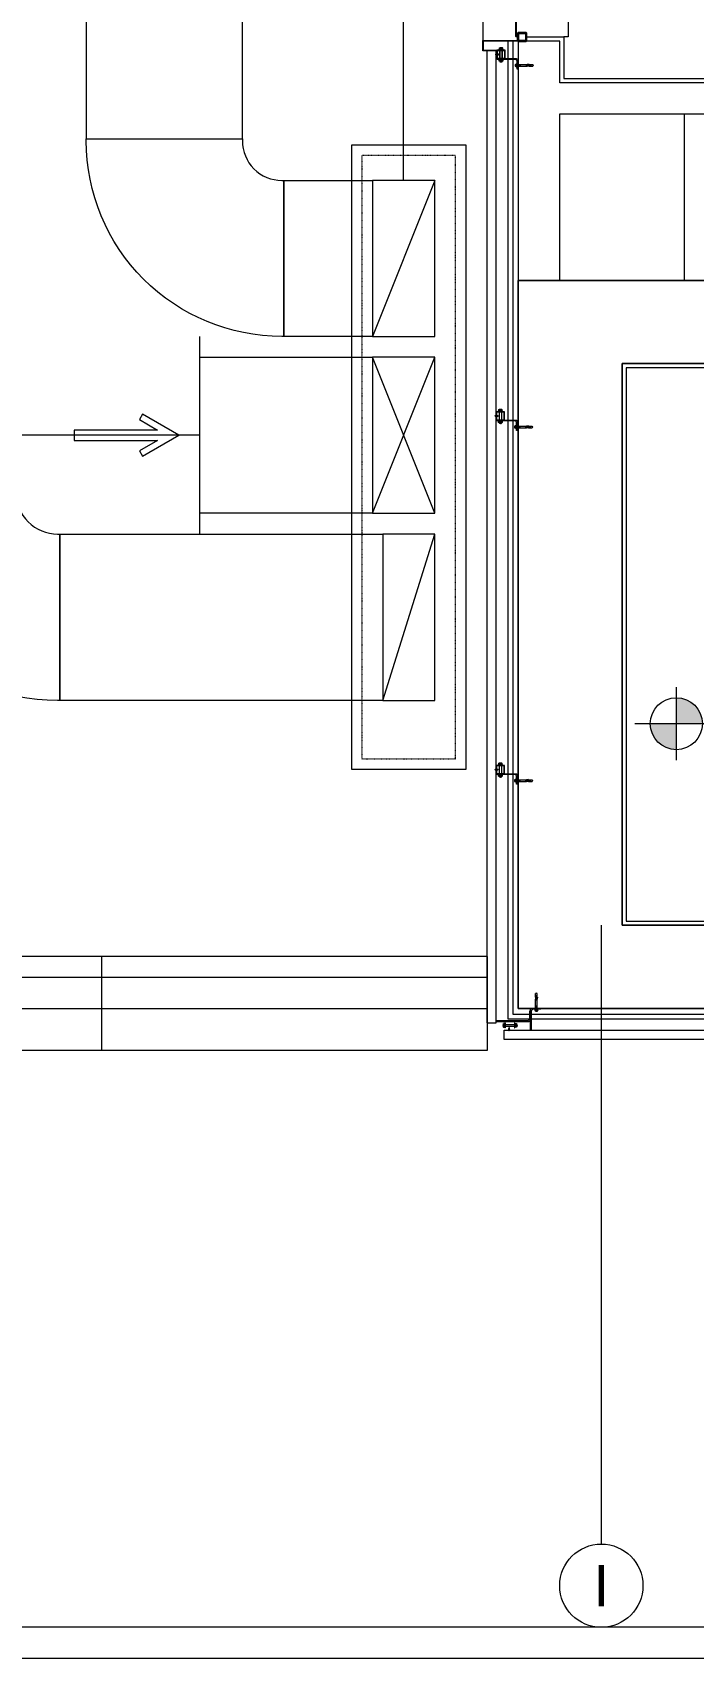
# Model space of a CAD drawing. Extents: x -1417 to 34975, y -245 to 8298.
# Drawn here: x 16568 to 16885, y 0 to 782 of the extents above; entities that cross this region are included whole.
import ezdxf
from ezdxf.enums import TextEntityAlignment as Align

# ---------------------------------------------------------------- set-up
doc = ezdxf.new("R2010")
doc.units = 0
doc.linetypes.add('DOT2', pattern=[0.125, 0, -0.125])
doc.linetypes.add('HIDDEN', pattern=[0.375, 0.25, -0.125])
doc.layers.get('0').update_dxf_attribs({"color": 9, "lineweight": 9})
for name, color, linetype, lineweight in [('00', 9, 'Continuous', 9), ('01', 9, 'Continuous', 9), ('06B', 9, 'Continuous', 9), ('06D', 9, 'Continuous', 9), ('10', 9, 'Continuous', 9), ('10A', 9, 'Continuous', 9), ('14', 9, 'Continuous', 9), ('20', 9, 'DOT2', 9), ('21', 9, 'Continuous', 9), ('24', 9, 'Continuous', 9), ('33', 9, 'BATTING', 9), ('40A', 9, 'Continuous', 9)]:
    doc.layers.add(name, color=color, linetype=linetype, lineweight=lineweight)
doc.styles.add('Arial', font='arial.ttf', dxfattribs={"height": 2.5})
doc.styles.add('DEBI-BLOCK', font='arial.ttf', dxfattribs={"width": 0.8})
doc.styles.add('LUCIDASANS', font='arial.ttf', dxfattribs={"width": 0.8})
doc.linetypes.add('BATTING', pattern='A,0.0001,-0.1,[134,ltypeshp.shx,S=0.1,R=0,X=-0.1,Y=0],-0.2,[134,ltypeshp.shx,S=0.1,R=180,X=0.1,Y=0],-0.1', length=0.4001)

# ---------------------------------------------------------------- blocks, each defined once
blk = doc.blocks.new('DEBI001')
at = {"extrusion": (-1, 0, 2e-16)}
blk.add_point((0, 0), dxfattribs=at)
at = {"style": 'DEBI-BLOCK', "width": 0.75, "flags": 8}
for tag, p in [('DEBI', (0.3, 0.2)), ('-', (1.277, 0.2))]:
    blk.add_attdef(tag, text='', height=1, dxfattribs=at).set_placement(p, align=Align.BOTTOM_RIGHT)
blk.add_attdef('KESITX', text='', height=1, dxfattribs=at).set_placement((3.614, 1.533), align=Align.TOP_RIGHT)
at = {"style": 'DEBI-BLOCK', "width": 0.8, "flags": 8}
blk.add_attdef('X', text='', height=1, dxfattribs=at).set_placement((3.918, 1.533), align=Align.TOP_CENTER)
at = {"style": 'DEBI-BLOCK', "width": 0.75, "flags": 8}
blk.add_attdef('KESITY', text='', height=1, dxfattribs=at).set_placement((4.213, 1.533), align=Align.TOP_LEFT)
at = {"style": 'DEBI-BLOCK', "width": 0.75, "flags": 9}
blk.add_attdef('ID', text='', height=0.3, dxfattribs=at).set_placement((0, 0), align=Align.MIDDLE)
blk = doc.blocks.new('arackabul_kanal')
for p, q in [((2071.27, -2632.56), (2166.27, -2632.56)), ((2182.52, -2632.56), (2277.52, -2632.56)), ((2192.52, -2688.21), (2267.52, -2688.21)), ((2345, -3141.94), (2345, -2943.36)), ((2360, -3141.94), (2330, -3216.94)), ((2018.53, -3264.44), (2018.53, -3191.28)), ((2247.07, -3311.94), (2247.07, -3216.94)), ((2330, -3301.94), (2360, -3226.94)), ((2360, -3301.94), (2330, -3226.94)), ((2247.07, -3264.44), (2018.53, -3264.44)), ((2335, -3391.94), (2360, -3311.94))]:
    blk.add_line(p, q)
for points in [[(2156.27, -2660.2), (2156.27, -2632.56), (2081.27, -2632.56), (2081.27, -2660.2)], [(2267.52, -3121.94), (2267.52, -2632.56), (2192.52, -2632.56), (2192.52, -3121.94)], [(2158.77, -2675.2), (2156.27, -2660.2), (2081.27, -2660.2), (2078.77, -2675.2)], [(2158.77, -2675.2), (2158.77, -3290.94), (2078.77, -3290.94), (2078.77, -2675.2)], [(2287.52, -3141.94), (2330, -3141.94), (2330, -3216.94), (2287.52, -3216.94)], [(2330, -3216.94), (2360, -3216.94), (2360, -3141.94), (2330, -3141.94)], [(2330, -3301.94), (2247.07, -3301.94), (2247.07, -3226.94), (2330, -3226.94)], [(2360, -3226.94), (2330, -3226.94), (2330, -3301.94), (2360, -3301.94)], [(2218.08, -3256.94), (2226.74, -3261.94), (2186.74, -3261.94), (2186.74, -3266.94), (2226.74, -3266.94), (2218.08, -3271.94), (2219.58, -3274.54), (2237.07, -3264.44), (2219.58, -3254.35)], [(2179.77, -3311.94), (2335, -3311.94), (2335, -3391.94), (2179.77, -3391.94)], [(2335, -3311.94), (2335, -3391.94), (2360, -3391.94), (2360, -3311.94)]]:
    blk.add_lwpolyline(points, close=True)
blk.add_lwpolyline([(2081.27, -2632.56), (2081.27, -2660.2)])
for points in [[(2267.52, -3121.94), (2267.52, -3122.94, 0.414214), (2286.52, -3141.94), (2287.52, -3141.94), (2287.52, -3216.94), (2286.52, -3216.94, -0.414214), (2192.52, -3122.94), (2192.52, -3121.94)], [(2158.77, -3290.94), (2158.77, -3291.94, 0.414214), (2178.77, -3311.94), (2179.77, -3311.94), (2179.77, -3391.94), (2178.77, -3391.94, -0.414214), (2078.77, -3291.94), (2078.77, -3290.94)]]:
    blk.add_lwpolyline(points, format="xyb", close=True)
ref = blk.add_blockref('DEBI001', (2133.84, -2822.03), dxfattribs=dict(xscale=13, yscale=13, zscale=13, rotation=90.00000315941313))
ref.add_attrib('-', '-', dxfattribs={"height": 13, "rotation": 90, "style": 'DEBI-BLOCK', "width": 0.75, "flags": 8}).set_placement((2131.24, -2805.43), align=Align.BOTTOM_RIGHT)
ref.add_attrib('KESITY', '250', dxfattribs={"height": 13, "rotation": 90, "style": 'DEBI-BLOCK', "width": 0.75, "flags": 8}).set_placement((2113.91, -2767.26), align=Align.TOP_LEFT)
ref.add_attrib('X', 'x', dxfattribs={"height": 13, "rotation": 90, "style": 'DEBI-BLOCK', "width": 0.8, "flags": 8}).set_placement((2113.91, -2771.1), align=Align.TOP_CENTER)
ref.add_attrib('DEBI', '2250', dxfattribs={"height": 13, "rotation": 90, "style": 'DEBI-BLOCK', "width": 0.75, "flags": 8}).set_placement((2131.24, -2818.13), align=Align.BOTTOM_RIGHT)
ref.add_attrib('KESITX', '800', dxfattribs={"height": 13, "rotation": 90, "style": 'DEBI-BLOCK', "width": 0.75, "flags": 8}).set_placement((2113.91, -2775.05), align=Align.TOP_RIGHT)
ref = blk.add_blockref('DEBI001', (2245.16, -2822.97), dxfattribs=dict(xscale=13, yscale=13, zscale=13, rotation=90.00000315941313))
ref.add_attrib('-', '-', dxfattribs={"height": 13, "rotation": 90, "style": 'DEBI-BLOCK', "width": 0.75, "flags": 8}).set_placement((2242.56, -2806.36), align=Align.BOTTOM_RIGHT)
ref.add_attrib('KESITY', '300', dxfattribs={"height": 13, "rotation": 90, "style": 'DEBI-BLOCK', "width": 0.75, "flags": 8}).set_placement((2225.23, -2768.2), align=Align.TOP_LEFT)
ref.add_attrib('X', 'x', dxfattribs={"height": 13, "rotation": 90, "style": 'DEBI-BLOCK', "width": 0.8, "flags": 8}).set_placement((2225.23, -2772.03), align=Align.TOP_CENTER)
ref.add_attrib('DEBI', '2500', dxfattribs={"height": 13, "rotation": 90, "style": 'DEBI-BLOCK', "width": 0.75, "flags": 8}).set_placement((2242.56, -2819.07), align=Align.BOTTOM_RIGHT)
ref.add_attrib('KESITX', '750', dxfattribs={"height": 13, "rotation": 90, "style": 'DEBI-BLOCK', "width": 0.75, "flags": 8}).set_placement((2225.23, -2775.99), align=Align.TOP_RIGHT)
ref = blk.add_blockref('DEBI001', (2356.89, -2917.67), dxfattribs=dict(xscale=13, yscale=13, zscale=13, rotation=90.00000315941313))
ref.add_attrib('-', '-', dxfattribs={"height": 13, "rotation": 90, "style": 'DEBI-BLOCK', "width": 0.75, "flags": 8}).set_placement((2354.29, -2901.06), align=Align.BOTTOM_RIGHT)
ref.add_attrib('KESITY', '300', dxfattribs={"height": 13, "rotation": 90, "style": 'DEBI-BLOCK', "width": 0.75, "flags": 8}).set_placement((2336.96, -2862.89), align=Align.TOP_LEFT)
ref.add_attrib('X', 'x', dxfattribs={"height": 13, "rotation": 90, "style": 'DEBI-BLOCK', "width": 0.8, "flags": 8}).set_placement((2336.96, -2866.73), align=Align.TOP_CENTER)
ref.add_attrib('DEBI', '2500', dxfattribs={"height": 13, "rotation": 90, "style": 'DEBI-BLOCK', "width": 0.75, "flags": 8}).set_placement((2354.29, -2913.77), align=Align.BOTTOM_RIGHT)
ref.add_attrib('KESITX', '750', dxfattribs={"height": 13, "rotation": 90, "style": 'DEBI-BLOCK', "width": 0.75, "flags": 8}).set_placement((2336.96, -2870.68), align=Align.TOP_RIGHT)
at = {"style": 'LUCIDASANS', "width": 0.8}
for s, p in [('LOU-AHU-14', (2026.8, -3189.71)), ('75x65 cm', (2046.13, -3189.71))]:
    blk.add_text(s, height=15, rotation=90, dxfattribs=at).set_placement(p)
blk = doc.blocks.new('cxvxv')
for p, q in [((-21988.4, 8560.98, 0), (-21988.4, 8560.32, 0)), ((-21988.4, 8560.32, 0), (-21986.64, 8560.32, 0)), ((-21986.86, 8561.07, 0), (-21988.18, 8561.07, 0)), ((-21988.02, 8561.25, 0), (-21987.03, 8561.3, 0)), ((-21988.02, 8561.25, 0), (-21988, 8561.26, 0)), ((-21988, 8561.23, 0), (-21988.02, 8561.25, 0)), ((-21988.02, 8561.13, 0), (-21987.03, 8561.19, 0)), ((-21988.02, 8561.13, 0), (-21988, 8561.14, 0)), ((-21988, 8561.11, 0), (-21988.02, 8561.13, 0)), ((-21988.02, 8560.32, 0), (-21987.02, 8560.32, 0)), ((-21988.02, 8560.28, 0), (-21988.02, 8560.32, 0)), ((-21988.02, 8560.11, 0), (-21988.02, 8555.61, 0)), ((-21988, 8561.3, 0), (-21987.94, 8561.35, 0)), ((-21988, 8561.26, 0), (-21988, 8561.3, 0)), ((-21988, 8561.14, 0), (-21988, 8561.23, 0)), ((-21988, 8561.07, 0), (-21988, 8561.11, 0)), ((-21987.96, 8560.98, 0), (-21987.96, 8560.32, 0)), ((-21987.54, 8561.35, 0), (-21987.94, 8561.35, 0)), ((-21987.7, 8561.05, 0), (-21987.7, 8561.08, 0)), ((-21987.7, 8561.07, 0), (-21987.7, 8561.07, 0)), ((-21987.54, 8561.35, 0), (-21987.1, 8561.35, 0)), ((-21987.03, 8561.3, 0), (-21987.1, 8561.35, 0)), ((-21987.08, 8560.64, 0), (-21987.08, 8560.98, 0)), ((-21987.08, 8560.64, 0), (-21987.08, 8560.32, 0)), ((-21987.06, 8560.32, 0), (-21987.06, 8560.28, 0)), ((-21987.06, 8555.61, 0), (-21987.06, 8560.11, 0)), ((-21987.05, 8561.32, 0), (-21987.03, 8561.3, 0)), ((-21987.03, 8561.3, 0), (-21987.05, 8561.28, 0)), ((-21987.03, 8561.3, 0), (-21987.05, 8561.29, 0)), ((-21987.05, 8561.28, 0), (-21987.05, 8561.2, 0)), ((-21987.05, 8561.2, 0), (-21987.03, 8561.19, 0)), ((-21987.03, 8561.19, 0), (-21987.05, 8561.17, 0)), ((-21987.05, 8561.17, 0), (-21987.05, 8561.08, 0)), ((-21987.05, 8561.08, 0), (-21987.03, 8561.07, 0)), ((-21987.02, 8560.32, 0), (-21987.02, 8560.28, 0)), ((-21987.02, 8555.61, 0), (-21987.02, 8560.11, 0)), ((-21986.64, 8560.32, 0), (-21986.64, 8560.98, 0)), ((-21988.4, 8555.4, 0), (-21986.64, 8555.4, 0)), ((-21988.4, 8554.74, 0), (-21988.4, 8555.4, 0)), ((-21986.86, 8554.65, 0), (-21988.17, 8554.65, 0)), ((-21988.02, 8555.44, 0), (-21988.02, 8555.4, 0)), ((-21988.02, 8555.4, 0), (-21987.02, 8555.4, 0)), ((-21987.96, 8554.74, 0), (-21987.96, 8555.4, 0)), ((-21987.08, 8555.08, 0), (-21987.08, 8555.4, 0)), ((-21987.08, 8555.08, 0), (-21987.08, 8554.74, 0)), ((-21987.06, 8555.4, 0), (-21987.06, 8555.44, 0)), ((-21987.02, 8555.4, 0), (-21987.02, 8555.44, 0)), ((-21986.64, 8555.4, 0), (-21986.64, 8554.74, 0))]:
    blk.add_line(p, q)
at = {"elevation": 0}
for points in [[(-21986.3, 8560.11), (-21988.7, 8560.11), (-21988.7, 8560.28), (-21986.3, 8560.28)], [(-21986.3, 8555.61), (-21988.7, 8555.61), (-21988.7, 8555.44), (-21986.3, 8555.44)]]:
    blk.add_lwpolyline(points, close=True, dxfattribs=at)
for points in [[(-21987.98, 8560.28), (-21987.98, 8560.32)], [(-21987.98, 8560.11), (-21987.98, 8555.61)], [(-21987.98, 8555.44), (-21987.98, 8555.4)]]:
    blk.add_lwpolyline(points, dxfattribs=at)
for centre, radius, start, end in [((-21988.18, 8560.75, 0), 0.315, 45.8497, 134.1503), ((-21987.52, 8559.95, 0), 1.12, 66.87008, 113.12992), ((-21987.52, 8559.95, 0), 1.12, 66.87008, 113.12992), ((-21986.86, 8560.76, 0), 0.313, 45.44896, 134.55104), ((-21988.18, 8554.97, 0), 0.315, 225.8497, 314.1503), ((-21987.52, 8555.77, 0), 1.12, 246.87008, 293.12992), ((-21987.52, 8555.77, 0), 1.12, 246.87008, 293.12992), ((-21986.86, 8554.96, 0), 0.313, 225.44896, 314.55104)]:
    blk.add_arc(centre, radius, start, end)
blk = doc.blocks.new('çelik dübel')
at = {"ltscale": 7}
for p, q in [((-87.2, -2), (-85, 2)), ((-85, -6), (-85, 2)), ((-68, 2), (-85, 2)), ((-75, -6), (-75, 2)), ((-70, -6), (-70, 2)), ((-68, 3), (-58, 2)), ((-68, -7), (-68, 3)), ((-58, -6), (-58, 2)), ((-8.5, 2), (-58, 2)), ((-53, 1.5), (-58, 1.5)), ((-53, -6), (-53, 2)), ((-25, -6), (-25, 2)), ((-25, -6), (-23.9, 2)), ((-23, -6), (-21.9, 2)), ((-21, -6), (-19.9, 2)), ((-19, -6), (-17.9, 2)), ((-17, -6), (-15.9, 2)), ((-85, -6), (-87.2, -2)), ((-68, -6), (-85, -6)), ((-68, -7), (-58, -6)), ((-53, -5.5), (-58, -5.5)), ((-8.5, -6), (-58, -6))]:
    blk.add_line(p, q, dxfattribs=at)
for p, q in [((-15, -6), (-13.9, 2)), ((-13, -6), (-11.9, 2)), ((-11, -6), (-10, 1.1)), ((-10, -9), (-10, 5)), ((-9, 5), (-10, 5)), ((-10, 3), (-10, 5)), ((-9, -9), (-9, 5)), ((-8.5, 2), (-8.5, 3)), ((-8.5, -4), (-8.5, 0)), ((-5, 4), (-7.5, 4)), ((-5, 1), (-7.5, 1)), ((-4, 2), (-4, 3)), ((-1, 2), (-4, 2)), ((-4, -4), (-4, 0)), ((-3, -6), (-1.9, 2)), ((-1, -6), (0, 1.1)), ((0, -5), (0, 1)), ((-10, -7), (-10, -9.1)), ((-9, -9), (-10, -9)), ((-8.5, -6), (-8.5, -7)), ((-5, -5), (-7.5, -5)), ((-5, -8), (-7.5, -8)), ((-4, -6), (-4, -7)), ((-1, -6), (-4, -6))]:
    blk.add_line(p, q)
for points in [[(-68, 0.6), (-67.4, 0.4), (-67, 0.1), (-66.6, -0.3), (-66.2, -0.8), (-65.9, -1.3), (-65.7, -1.9), (-65.4, -2.3), (-65.2, -2.8), (-65, -3.1), (-64.8, -3.3), (-64.6, -3.5), (-64.4, -3.6), (-64.2, -3.5), (-63.9, -3.5), (-63.7, -3.3), (-63.5, -3.1), (-63.2, -2.9), (-62.9, -2.6), (-62.7, -2.3), (-62.4, -2), (-62.1, -1.7), (-61.9, -1.4), (-61.6, -1.1), (-61.4, -0.9), (-61.2, -0.7), (-61, -0.6), (-60.8, -0.5), (-60.6, -0.5), (-60.4, -0.5), (-60.3, -0.7), (-60.1, -0.9), (-59.9, -1.1), (-59.8, -1.5), (-59.6, -1.9), (-59.4, -2.3), (-59.2, -2.7), (-58.9, -3), (-58.7, -3.3), (-58.4, -3.5), (-58, -3.5)], [(-68, -0.5), (-68, -0.5), (-67.9, -0.5), (-67.9, -0.5), (-67.8, -0.5), (-67.8, -0.6), (-67.7, -0.6), (-67.7, -0.6), (-67.6, -0.7), (-67.6, -0.7), (-67.6, -0.8), (-67.5, -0.8), (-67.5, -0.8), (-67.5, -0.9), (-67.4, -0.9), (-67.4, -0.9), (-67.3, -1), (-67.3, -1), (-67.3, -1.1), (-67.2, -1.1), (-67.2, -1.2), (-67.2, -1.2), (-67.1, -1.3), (-67.1, -1.3), (-67.1, -1.4), (-67, -1.4), (-67, -1.5), (-67, -1.5), (-66.9, -1.6), (-66.9, -1.6), (-66.9, -1.7), (-66.9, -1.7), (-66.8, -1.8), (-66.8, -1.9), (-66.8, -1.9), (-66.7, -2), (-66.7, -2), (-66.7, -2.1), (-66.6, -2.2), (-66.6, -2.2), (-66.6, -2.3), (-66.6, -2.3), (-66.5, -2.4), (-66.5, -2.5), (-66.5, -2.5), (-66.4, -2.6), (-66.4, -2.7), (-66.4, -2.7), (-66.3, -2.8), (-66.3, -2.8), (-66.3, -2.9), (-66.3, -3), (-66.2, -3), (-66.2, -3.1), (-66.2, -3.1), (-66.1, -3.2), (-66.1, -3.2), (-66.1, -3.3), (-66, -3.4), (-66, -3.4), (-66, -3.5), (-65.9, -3.5), (-65.9, -3.6), (-65.9, -3.6), (-65.8, -3.7), (-65.8, -3.7), (-65.7, -3.8), (-65.7, -3.8), (-65.7, -3.9), (-65.6, -3.9), (-65.6, -4), (-65.5, -4), (-65.5, -4.1), (-65.4, -4.1), (-65.4, -4.1), (-65.3, -4.2), (-65.3, -4.2), (-65.2, -4.3), (-65.2, -4.3), (-65.1, -4.3), (-65, -4.4), (-65, -4.4), (-64.9, -4.4), (-64.9, -4.4), (-64.8, -4.5), (-64.7, -4.5), (-64.7, -4.5), (-64.6, -4.5), (-64.5, -4.5), (-64.5, -4.5), (-64.4, -4.5), (-64.3, -4.5), (-64.3, -4.5), (-64.2, -4.5), (-64.1, -4.5), (-64.1, -4.5), (-64, -4.5), (-64, -4.5), (-63.9, -4.5), (-63.8, -4.5), (-63.8, -4.5), (-63.7, -4.4), (-63.7, -4.4), (-63.6, -4.4), (-63.6, -4.4), (-63.5, -4.4), (-63.4, -4.3), (-63.4, -4.3), (-63.3, -4.3), (-63.3, -4.3), (-63.3, -4.2), (-63.2, -4.2), (-63.2, -4.2), (-63.1, -4.1), (-63.1, -4.1), (-63, -4.1), (-63, -4), (-62.9, -4), (-62.9, -4), (-62.9, -3.9), (-62.8, -3.9), (-62.8, -3.9), (-62.7, -3.8), (-62.7, -3.8), (-62.7, -3.8), (-62.6, -3.7), (-62.6, -3.7), (-62.5, -3.6), (-62.5, -3.6), (-62.5, -3.6), (-62.4, -3.5), (-62.4, -3.5), (-62.4, -3.5), (-62.3, -3.4), (-62.3, -3.4), (-62.2, -3.3), (-62.2, -3.3), (-62.2, -3.3), (-62.1, -3.2), (-62.1, -3.2), (-62.1, -3.1), (-62, -3.1), (-62, -3.1), (-62, -3), (-61.9, -3), (-61.9, -2.9), (-61.9, -2.9), (-61.8, -2.9), (-61.8, -2.8), (-61.7, -2.8), (-61.7, -2.7), (-61.7, -2.7), (-61.6, -2.6), (-61.6, -2.6), (-61.6, -2.6), (-61.5, -2.5), (-61.5, -2.5), (-61.5, -2.5), (-61.4, -2.4), (-61.4, -2.4), (-61.4, -2.3), (-61.3, -2.3), (-61.3, -2.3), (-61.3, -2.2), (-61.3, -2.2), (-61.2, -2.2), (-61.2, -2.1), (-61.2, -2.1), (-61.1, -2), (-61.1, -2), (-61.1, -2), (-61, -1.9), (-61, -1.9), (-61, -1.9), (-61, -1.9), (-60.9, -1.8), (-60.9, -1.8), (-60.9, -1.8), (-60.9, -1.8), (-60.9, -1.8), (-60.9, -1.7), (-60.8, -1.7), (-60.8, -1.7), (-60.8, -1.7), (-60.8, -1.7), (-60.8, -1.7), (-60.8, -1.8), (-60.7, -1.8), (-60.7, -1.8), (-60.7, -1.8), (-60.7, -1.9), (-60.7, -1.9), (-60.7, -1.9), (-60.6, -2), (-60.6, -2), (-60.6, -2.1), (-60.6, -2.1), (-60.6, -2.1), (-60.5, -2.2), (-60.5, -2.2), (-60.5, -2.3), (-60.5, -2.3), (-60.4, -2.4), (-60.4, -2.5), (-60.4, -2.5), (-60.4, -2.6), (-60.3, -2.6), (-60.3, -2.7), (-60.3, -2.7), (-60.3, -2.8), (-60.2, -2.8), (-60.2, -2.9), (-60.2, -3), (-60.1, -3), (-60.1, -3.1), (-60.1, -3.1), (-60, -3.2), (-60, -3.2), (-59.9, -3.3), (-59.9, -3.4), (-59.9, -3.4), (-59.8, -3.5), (-59.8, -3.5), (-59.7, -3.6), (-59.7, -3.6), (-59.6, -3.7), (-59.6, -3.8), (-59.5, -3.8), (-59.5, -3.9), (-59.4, -3.9), (-59.3, -4), (-59.3, -4), (-59.2, -4.1), (-59.1, -4.2), (-59, -4.2), (-58.9, -4.3), (-58.8, -4.3), (-58.6, -4.4), (-58.4, -4.4), (-58.2, -4.5), (-58, -4.5)]]:
    blk.add_lwpolyline(points)
for centre, start, end in [((-7.5, 3), 90, 180), ((-7.5, 2), 180, 270), ((-7.5, 0), 90, 180), ((-5, 3), 0, 90), ((-5, 2), 270, 0), ((-5, 0), 0, 90), ((-1, 1), 0, 90), ((-7.5, -4), 180, 270), ((-7.5, -6), 90, 180), ((-7.5, -7), 180, 270), ((-5, -4), 270, 0), ((-5, -6), 0, 90), ((-5, -7), 270, 0), ((-1, -5), 270, 0)]:
    blk.add_arc(centre, 1, start, end)
blk = doc.blocks.new('ciftkanatdograma_pr2')
at = {"layer": '06D'}
for points in [[(-0.3, 17), (-149.7, 17)], [(-2, -22), (-2, -24), (-148, -24), (-148, -22)]]:
    blk.add_lwpolyline(points, dxfattribs=at)
at = {"layer": '10', "lineweight": 25, "ltscale": 0.5}
for points in [[(-150, -3.8, 0.414214), (-149.8, -4), (-146.2, -4, 0.414214), (-146, -3.8), (-146, -0.2, 0.414214), (-146.2, 0), (-149.8, 0, 0.414214), (-150, -0.2)], [(-147.28, 0.61, 0.359904), (-147.3, 0.58), (-147.3, 0.4, 0.414214), (-147.27, 0.37), (-147.07, 0.37, 0.414214), (-147.04, 0.4), (-147.04, 0.58, 0.359904), (-147.07, 0.61, 0.094739)]]:
    blk.add_lwpolyline(points, format="xyb", close=True, dxfattribs=at)
for points in [[(-147.79, 0.49, -0.220745), (-148.1, -0.11, 0.651907), (-148.04, -0.18, 0.176952), (-147.75, 0.14, -0.281357), (-147.61, 0.23), (-147.53, 0.23), (-147.51, 0.23), (-147.51, 0.23), (-147.5, 0.22), (-147.49, 0.22), (-147.48, 0.22), (-147.48, 0.21), (-147.47, 0.21), (-147.47, 0.2), (-147.47, 0.19), (-147.46, 0.18), (-147.46, 0.1), (-147.46, 0.1), (-147.46, 0.09), (-147.46, 0.09), (-147.46, 0.09), (-147.46, 0.09), (-147.45, 0.08), (-147.45, 0.08), (-147.45, 0.08), (-147.44, 0.08), (-147.36, 0.08), (-147.36, 0.08), (-147.36, 0.08), (-147.35, 0.08), (-147.35, 0.08), (-147.35, 0.09), (-147.35, 0.09), (-147.35, 0.09), (-147.34, 0.09), (-147.34, 0.1), (-147.34, 0.18), (-147.34, 0.18), (-147.34, 0.19), (-147.34, 0.2), (-147.33, 0.21), (-147.33, 0.21), (-147.32, 0.22), (-147.32, 0.22), (-147.31, 0.22), (-147.29, 0.23), (-147.29, 0.23), (-147.28, 0.22), (-147.27, 0.22), (-147.26, 0.22), (-147.26, 0.21), (-147.25, 0.21), (-147.25, 0.2), (-147.25, 0.19), (-147.24, 0.18), (-147.24, 0.1), (-147.24, 0.1), (-147.24, 0.09), (-147.24, 0.09), (-147.24, 0.09), (-147.24, 0.09), (-147.23, 0.08), (-147.23, 0.08), (-147.23, 0.08), (-147.22, 0.08), (-147.14, 0.08), (-147.14, 0.08), (-147.14, 0.08), (-147.13, 0.08), (-147.13, 0.08), (-147.13, 0.09), (-147.13, 0.09), (-147.13, 0.09), (-147.12, 0.09), (-147.12, 0.1), (-147.12, 0.18), (-147.12, 0.18), (-147.12, 0.19), (-147.12, 0.2), (-147.11, 0.21), (-147.11, 0.21), (-147.1, 0.22), (-147.1, 0.22), (-147.09, 0.22), (-147.07, 0.23), (-147.07, 0.23), (-147.06, 0.22), (-147.05, 0.22), (-147.04, 0.22), (-147.04, 0.21), (-147.03, 0.21), (-147.03, 0.2), (-147.03, 0.19), (-147.02, 0.18), (-147.02, 0.1), (-147.02, 0.1), (-147.02, 0.09), (-147.02, 0.09), (-147.02, 0.09), (-147.02, 0.09), (-147.01, 0.08), (-147.01, 0.08), (-147.01, 0.08), (-147, 0.08), (-146.92, 0.08), (-146.92, 0.08), (-146.92, 0.08), (-146.91, 0.08), (-146.91, 0.08), (-146.91, 0.09), (-146.91, 0.09), (-146.91, 0.09), (-146.9, 0.09), (-146.9, 0.1), (-146.9, 0.18), (-146.9, 0.18), (-146.9, 0.19), (-146.9, 0.2), (-146.89, 0.21), (-146.89, 0.21), (-146.88, 0.22), (-146.88, 0.22), (-146.87, 0.22), (-146.85, 0.23), (-146.85, 0.23), (-146.84, 0.22), (-146.83, 0.22), (-146.82, 0.22), (-146.82, 0.21), (-146.81, 0.21), (-146.81, 0.2), (-146.81, 0.19), (-146.8, 0.18), (-146.8, 0.1), (-146.8, 0.1), (-146.8, 0.09), (-146.8, 0.09), (-146.8, 0.09), (-146.8, 0.09), (-146.79, 0.08), (-146.79, 0.08), (-146.79, 0.08), (-146.78, 0.08), (-146.7, 0.08), (-146.7, 0.08), (-146.7, 0.08), (-146.69, 0.08), (-146.69, 0.08), (-146.69, 0.09), (-146.69, 0.09), (-146.69, 0.09), (-146.68, 0.09), (-146.68, 0.1), (-146.68, 0.44, 0.414214), (-146.71, 0.47), (-146.94, 0.47, -0.414214), (-146.97, 0.5), (-146.97, 0.56, -0.291535), (-146.96, 0.58), (-146.91, 0.6, 0.613042), (-146.91, 0.66), (-147.03, 0.73, 0.127095), (-147.09, 0.74), (-147.29, 0.74, 0.127095), (-147.36, 0.73), (-147.47, 0.67, 0.585233), (-147.47, 0.6), (-147.42, 0.58, -0.167811), (-147.41, 0.56), (-147.41, 0.5, -0.414214), (-147.44, 0.47), (-147.74, 0.47), (-147.74, 0.53, 0.394677), (-147.79, 0.49)], [(-145.77, 0.79), (-146.1, 0.79), (-146.1, 0.78), (-146.25, 0.78), (-146.25, 0.79), (-146.52, 0.79), (-146.52, 0.78), (-146.65, 0.78), (-146.65, 0.61, 0.414214), (-146.62, 0.58), (-146.52, 0.58), (-146.52, 0.53, -0.414214), (-146.57, 0.48), (-146.88, 0.48, -0.414214), (-146.95, 0.55), (-146.95, 0.57, -0.414214), (-146.94, 0.58), (-146.84, 0.58, 0.414214), (-146.79, 0.63), (-146.79, 0.75, 0.414214), (-146.84, 0.8), (-147.51, 0.8, 0.414214), (-147.56, 0.75), (-147.56, 0.63, 0.414214), (-147.51, 0.58), (-147.41, 0.58, -0.414214), (-147.4, 0.57), (-147.4, 0.55, -0.414214), (-147.47, 0.48), (-147.69, 0.48, -0.414214), (-147.7, 0.49), (-147.7, 0.97, -0.414214), (-147.69, 0.98), (-139.71, 0.98, -0.414214)]]:
    blk.add_lwpolyline(points, format="xyb", dxfattribs=at)
blk.add_lwpolyline([(-149.8, -3.8), (-149.8, -0.2), (-146.2, -0.2), (-146.2, -3.8)], close=True, dxfattribs=at)
blk = doc.blocks.new('VIDA')
for p, q in [((-18072, 6523.9), (-18071.9, 6524)), ((-18071.9, 6523.8), (-18072, 6523.9)), ((-18071.9, 6524), (-18070.1, 6524.7)), ((-18069.6, 6522.9), (-18071.9, 6523.8)), ((-18069.7, 6524.9), (-18070.6, 6523.2)), ((-18070.6, 6523.2), (-18070.1, 6524.7)), ((-18070.1, 6524.7), (-18069.9, 6525.1)), ((-18069.9, 6525.1), (-18070.1, 6524.1)), ((-18070.1, 6524.1), (-18070, 6524.3)), ((-18070, 6524.3), (-18069.8, 6525.1)), ((-18069.9, 6525.1), (-18069.8, 6525.1)), ((-18069.8, 6525.1), (-18069.7, 6524.9)), ((-18069.7, 6524.9), (-18069.3, 6525)), ((-18069.6, 6522.8), (-18069.1, 6525)), ((-18069.6, 6522.8), (-18069.6, 6522.9)), ((-18069.4, 6522.4), (-18069.6, 6522.8)), ((-18068.9, 6525.3), (-18069.4, 6522.4)), ((-18069.3, 6522.4), (-18069.4, 6522.4)), ((-18069.3, 6522.4), (-18068.9, 6525.3)), ((-18069.3, 6525), (-18069.1, 6525)), ((-18069.1, 6522.8), (-18069.3, 6522.4)), ((-18069.1, 6525), (-18068.9, 6525.3)), ((-18068.7, 6522.8), (-18069.1, 6522.8)), ((-18068.9, 6525.3), (-18068.9, 6525.3)), ((-18068.9, 6525.3), (-18068.7, 6525)), ((-18068.7, 6522.8), (-18068.2, 6525)), ((-18068.7, 6525), (-18068.2, 6525)), ((-18068.5, 6522.4), (-18068.7, 6522.8)), ((-18068, 6525.3), (-18068.5, 6522.4)), ((-18068.4, 6522.4), (-18068.5, 6522.4)), ((-18068.4, 6522.4), (-18067.9, 6525.3)), ((-18068.2, 6522.8), (-18068.4, 6522.4)), ((-18068.2, 6522.8), (-18068.4, 6522.4)), ((-18068.2, 6525), (-18068, 6525.3)), ((-18067.7, 6525), (-18068.2, 6522.8)), ((-18067.7, 6522.8), (-18068.2, 6522.8)), ((-18067.9, 6525.3), (-18068, 6525.3)), ((-18067.9, 6525.3), (-18067.7, 6525)), ((-18067.7, 6522.8), (-18067.2, 6525)), ((-18067.7, 6525), (-18067.2, 6525)), ((-18067.5, 6522.4), (-18067.7, 6522.8)), ((-18067, 6525.3), (-18067.5, 6522.4)), ((-18067.4, 6522.4), (-18067.5, 6522.4)), ((-18067.4, 6522.4), (-18066.9, 6525.3)), ((-18067.2, 6522.8), (-18067.4, 6522.4)), ((-18067.2, 6522.8), (-18067.4, 6522.4)), ((-18067.2, 6525), (-18067, 6525.3)), ((-18066.7, 6525), (-18067.2, 6522.8)), ((-18066.7, 6522.8), (-18067.2, 6522.8)), ((-18066.9, 6525.3), (-18067, 6525.3)), ((-18066.9, 6525.3), (-18066.7, 6525)), ((-18066.3, 6525), (-18066.7, 6525)), ((-18066.7, 6522.8), (-18066.3, 6525)), ((-18066.5, 6522.4), (-18066.7, 6522.8)), ((-18066.1, 6525.3), (-18066.5, 6522.4)), ((-18066.5, 6522.4), (-18066, 6525.3)), ((-18066.3, 6522.8), (-18066.5, 6522.4)), ((-18066.3, 6522.8), (-18066.5, 6522.4)), ((-18066.5, 6522.4), (-18066.5, 6522.4)), ((-18066.3, 6525), (-18066.1, 6525.3)), ((-18065.8, 6525), (-18066.3, 6522.8)), ((-18066.3, 6522.8), (-18065.8, 6522.8)), ((-18066, 6525.3), (-18066.1, 6525.3)), ((-18066, 6525.3), (-18065.8, 6525)), ((-18065.8, 6522.8), (-18065.3, 6525)), ((-18065.8, 6525), (-18065.3, 6525)), ((-18065.6, 6522.4), (-18065.8, 6522.8)), ((-18065.1, 6525.3), (-18065.6, 6522.4)), ((-18065.5, 6522.4), (-18065.6, 6522.4)), ((-18065.5, 6522.4), (-18065, 6525.3)), ((-18065.3, 6522.8), (-18065.5, 6522.4)), ((-18065.3, 6522.8), (-18065.5, 6522.4)), ((-18065.3, 6525), (-18065.1, 6525.3)), ((-18064.8, 6525), (-18065.3, 6522.8)), ((-18064.8, 6522.8), (-18065.3, 6522.8)), ((-18065.1, 6525.3), (-18065, 6525.3)), ((-18065, 6525.3), (-18064.8, 6525)), ((-18064.8, 6525), (-18064.3, 6525)), ((-18064.8, 6522.8), (-18064.3, 6525)), ((-18064.6, 6522.4), (-18064.8, 6522.8)), ((-18064.1, 6525.3), (-18064.6, 6522.4)), ((-18064.5, 6522.4), (-18064.6, 6522.4)), ((-18064.5, 6522.4), (-18064, 6525.3)), ((-18064.3, 6522.8), (-18064.5, 6522.4)), ((-18064.3, 6522.8), (-18064.5, 6522.4)), ((-18064.3, 6525), (-18064.1, 6525.3)), ((-18063.8, 6525), (-18064.3, 6522.8)), ((-18063.8, 6522.8), (-18064.3, 6522.8)), ((-18064, 6525.3), (-18064.1, 6525.3)), ((-18064, 6525.3), (-18063.8, 6525)), ((-18063.8, 6522.8), (-18062, 6525)), ((-18062, 6525), (-18063.8, 6525)), ((-18063.6, 6522.4), (-18063.8, 6522.8)), ((-18063.6, 6522.4), (-18061.7, 6525.3)), ((-18061.8, 6525.3), (-18063.6, 6522.4)), ((-18062, 6522.8), (-18063.6, 6522.4)), ((-18062, 6522.8), (-18063.6, 6522.4)), ((-18063.6, 6522.4), (-18063.6, 6522.4)), ((-18061.5, 6525), (-18063.4, 6522.8)), ((-18063.4, 6522.8), (-18061.5, 6522.8)), ((-18061.7, 6525.3), (-18063.2, 6525.3)), ((-18062.7, 6522.4), (-18061.5, 6522.8)), ((-18062.6, 6522.4), (-18062.1, 6525.3)), ((-18062.4, 6522.8), (-18062.6, 6522.4)), ((-18062.4, 6522.8), (-18062.6, 6522.4)), ((-18062.6, 6522.4), (-18061.3, 6522.4)), ((-18062.4, 6525), (-18062.2, 6525.3)), ((-18061.5, 6525), (-18062.4, 6525)), ((-18061.5, 6522.8), (-18062.4, 6525)), ((-18061.9, 6525), (-18062.4, 6522.8)), ((-18061.9, 6522.8), (-18062.4, 6522.8)), ((-18062.2, 6525.3), (-18062.1, 6525.3)), ((-18062.2, 6525.3), (-18061.3, 6522.4)), ((-18062.1, 6525.3), (-18061.9, 6525)), ((-18062, 6525), (-18061.8, 6525.3)), ((-18061.9, 6525), (-18061.4, 6525)), ((-18061.9, 6522.8), (-18061.4, 6525)), ((-18061.7, 6522.4), (-18061.9, 6522.8)), ((-18061.2, 6525.3), (-18061.7, 6522.4)), ((-18061.7, 6525.3), (-18061.5, 6525)), ((-18061.6, 6522.4), (-18061.7, 6522.4)), ((-18061.6, 6522.4), (-18061.2, 6525.3)), ((-18061.4, 6522.8), (-18061.6, 6522.4)), ((-18061.4, 6522.8), (-18061.6, 6522.4)), ((-18061.4, 6525), (-18061.2, 6525.3)), ((-18061, 6525), (-18061.4, 6522.8)), ((-18060.9, 6522.8), (-18061.4, 6522.8)), ((-18061.2, 6525.3), (-18061, 6525)), ((-18061.2, 6525.3), (-18061.2, 6525.3)), ((-18061, 6525), (-18060.5, 6525)), ((-18060.9, 6522.8), (-18060.5, 6525)), ((-18060.7, 6522.4), (-18060.9, 6522.8)), ((-18060.7, 6522.4), (-18060.2, 6525.3)), ((-18060.3, 6525.3), (-18060.7, 6522.4)), ((-18060.5, 6522.8), (-18060.7, 6522.4)), ((-18060.5, 6522.8), (-18060.7, 6522.4)), ((-18060.7, 6522.4), (-18060.7, 6522.4)), ((-18060.5, 6525), (-18060.3, 6525.3)), ((-18060, 6525), (-18060.5, 6522.8)), ((-18060.5, 6522.8), (-18060, 6522.8)), ((-18060.3, 6525.3), (-18060.2, 6525.3)), ((-18060.2, 6525.3), (-18060, 6525)), ((-18060, 6525), (-18059.5, 6525)), ((-18060, 6522.8), (-18059.5, 6525)), ((-18059.8, 6522.4), (-18060, 6522.8)), ((-18059.3, 6525.3), (-18059.8, 6522.4)), ((-18059.7, 6522.4), (-18059.8, 6522.4)), ((-18059.7, 6522.4), (-18059.2, 6525.3)), ((-18059.5, 6522.8), (-18059.7, 6522.4)), ((-18059.5, 6522.8), (-18059.7, 6522.4)), ((-18059.5, 6525), (-18059.3, 6525.3)), ((-18059.2, 6524), (-18059.5, 6522.8)), ((-18059.5, 6522.8), (-18059.2, 6522.8)), ((-18059.3, 6525.3), (-18059.2, 6525.3)), ((-18058.1, 6526.6), (-18059.2, 6526.6)), ((-18059.2, 6521.2), (-18059.2, 6526.6)), ((-18058.1, 6521.2), (-18059.2, 6521.2))]:
    blk.add_line(p, q)
for points in [[(-18068.7, 6525), (-18069.1, 6522.8)], [(-18057.2, 6524.3), (-18057.5, 6524), (-18057.5, 6523.8), (-18057.2, 6523.5)]]:
    blk.add_lwpolyline(points)
for centre, start, end in [((-18062.4, 6523.6), 7.50951, 35.24269), ((-18062.4, 6524.2), 324.75731, 352.49049)]:
    blk.add_arc(centre, 5.21, start, end)
blk = doc.blocks.new('kjdol')
at = {"ltscale": 10, "elevation": -278.89}
blk.add_lwpolyline([(77394.12, 60089.89), (77403.28, 60089.89, 0.460237), (77404.18, 60090.79), (77404.18, 60094.89), (77403.78, 60094.89), (77403.78, 60091.29, -0.414214), (77402.78, 60090.29), (77394.12, 60090.29)], format="xyb", close=True, dxfattribs=at)
at = {"elevation": -249.79}
for points in [[(77397.97, 60089.9), (77397.97, 60085.9), (77393.97, 60085.9), (77393.97, 60089.9)], [(77397.77, 60089.7), (77397.77, 60086.1), (77394.17, 60086.1), (77394.17, 60089.7)]]:
    blk.add_lwpolyline(points, close=True, dxfattribs=at)
at = {"extrusion": (0, 0, -1), "xscale": 0.1000000000058208, "yscale": 0.1000000000058208, "zscale": -0.0999999999999091}
blk.add_blockref('çelik dübel', (-77402.74, 60093.36, 459.25), dxfattribs=at)
at = {"xscale": 0.1000000000058208, "yscale": 0.1000000000058208, "zscale": 0.1000000000058208, "rotation": 180}
blk.add_blockref('VIDA', (75587.75, 60740.29, -249.79), dxfattribs=at)
blk.add_blockref('cxvxv', (99383.5, 51530.11, -249.79))
blk = doc.blocks.new('krt-harpusta1')
for points in [[(16786.22, 292.5), (16786.22, 337.5), (14425.84, 337.5), (14425.84, 1327.5), (16786.19, 1327.5), (16786.19, 1372.5), (14380.84, 1372.5), (14380.84, 292.5), (16786.22, 292.5)], [(16600.84, 292.5), (16600.84, 337.5)]]:
    blk.add_lwpolyline(points)
at = {"layer": '06D', "linetype": 'HIDDEN'}
for points in [[(16786.19, 1352.5), (14400.84, 1352.5), (14400.84, 312.5), (16786.22, 312.5), (16786.22, 312.5)], [(16786.19, 1337.5), (14415.84, 1337.5), (14415.84, 327.5), (16786.22, 327.5)]]:
    blk.add_lwpolyline(points, dxfattribs=at)
at = {"layer": '10', "xscale": -0.1000000000058208, "yscale": 0.1000000000058208, "zscale": 0.1000000000021828, "rotation": 89.9725710339926}
blk.add_blockref('VIDA', (17448.09, -1504.24), dxfattribs=at)
blk = doc.blocks.new('0_aks')
at = {"linetype": 'Continuous'}
blk.add_circle((0, 0), 2, dxfattribs=at)
at = {"style": 'Arial'}
blk.add_attdef('AKS', text='', height=2, dxfattribs=at).set_placement((0, 0), align=Align.MIDDLE_CENTER)
blk = doc.blocks.new('p-aks_vw')
at = {"layer": '24', "ltscale": 2}
blk.add_lwpolyline([(2440, 40), (2440, -257.5)], dxfattribs=at)
at = {"layer": '24', "xscale": 10, "yscale": 10, "zscale": 10}
blk.add_blockref('0_aks', (2440, -277.5), dxfattribs=at).add_auto_attribs({'AKS': 'I'})
blk = doc.blocks.new('0_elevationtarget-p')
h = blk.add_hatch(color=256)
h.paths.add_polyline_path([(2.5, 0, 0.414214), (0, 2.5), (0, 0)])
h.paths.add_polyline_path([(0, 0), (-2.5, 0, 0.414214), (0, -2.5)])
blk.add_line((0, -3.5), (0, 3.5))
blk.add_lwpolyline([(16.6, 0), (-4, 0)])
blk.add_circle((0, 0), 2.5)
at = {"style": 'Arial'}
blk.add_attdef('BITMISKOT', text='', height=2, dxfattribs=at).set_placement((4.5, 0), align=Align.BOTTOM_LEFT)
blk.add_attdef('KABAKOT', text='', height=2, dxfattribs=at).set_placement((4.5, -0.59), align=Align.TOP_LEFT)
blk = doc.blocks.new('p-harpuşta')
at = {"layer": '06D'}
blk.add_lwpolyline([(-55, 0), (0, 0), (0, 300), (-55, 300)], close=True, dxfattribs=at)
at = {"layer": '20'}
blk.add_lwpolyline([(-50, 5), (-5, 5), (-5, 295), (-50, 295)], close=True, dxfattribs=at)

msp = doc.modelspace()

# ---------------------------------------------------------------- linework, layer by layer
at = {"layer": '00'}
msp.add_lwpolyline([(17475.84, 742.5), (17475.84, 757.5), (16820.84, 757.5), (16820.84, 777.5), (16800.84, 777.5), (16800.84, 662.5), (16820.84, 662.5), (16820.84, 742.5), (17385.84, 742.5), (17385.84, 662.5), (17400.84, 662.5), (17400.84, 622.5), (17385.84, 622.5), (17385.84, 479.5), (17400.84, 479.5), (17400.84, 742.5)], close=True, dxfattribs=at)
msp.add_lwpolyline([(16820.84, 777.5), (16800.84, 777.5)], dxfattribs=at)
at = {"layer": '01'}
for points in [[(17400.84, 312.5), (16800.84, 312.5), (16800.84, 662.5), (17400.84, 662.5), (17400.84, 622.5), (16850.84, 622.5), (16850.84, 352.5), (17400.85, 352.5)], [(17400.84, 662.5), (16800.84, 662.5), (16800.84, 312.5), (17400.84, 312.5), (17400.84, 352.5), (16850.84, 352.5), (16850.84, 622.5), (17400.84, 622.5)]]:
    msp.add_lwpolyline(points, close=True, dxfattribs=at)
msp.add_lwpolyline([(16850.84, 352.5), (17400.85, 352.35), (17400.84, 312.5)], dxfattribs=at)
at = {"layer": '06D'}
for points in [[(16795.84, 777.5), (16795.84, 307.5), (17755.84, 307.5)], [(16880.84, 662.5), (16880.84, 742.5)]]:
    msp.add_lwpolyline(points, dxfattribs=at)
at = {"layer": '10'}
for points in [[(16790.54, 306.2), (16805.84, 306.2, 0.460237), (16806.74, 307.1), (16806.74, 311.2), (16806.34, 311.2), (16806.34, 307.6, -0.414214), (16805.34, 306.6), (16790.54, 306.6)], [(16806.74, 302), (16806.74, 311.6, -0.460237), (16807.64, 312.5), (16811.74, 312.5), (16811.74, 312.1), (16808.14, 312.1, 0.414214), (16807.14, 311.1), (16807.14, 302)]]:
    msp.add_lwpolyline(points, format="xyb", close=True, dxfattribs=at)
at = {"layer": '10A'}
for points in [[(16790.64, 769.1), (16790.34, 769.1), (16790.34, 772.8), (16783.84, 772.8), (16783.84, 777.8), (16800.54, 777.8), (16800.54, 780.34), (16800.84, 780.34), (16800.84, 777.5), (16784.14, 777.5), (16784.14, 773.1), (16790.64, 773.1), (16790.64, 769.1)], [(16785.84, 772.8), (16785.85, 305.5), (16790.35, 305.5), (16790.34, 772.8), (16785.84, 772.8)], [(17751.14, 297.5), (16794.09, 297.5), (16794.09, 302), (17751.14, 302), (17751.14, 297.5)]]:
    msp.add_lwpolyline(points, dxfattribs=at)
at = {"layer": '14'}
for points in [[(16800.83, 779.5), (16800.84, 779.5)], [(16804.84, 779.5), (16822.84, 779.5), (16822.84, 777.5), (16822.84, 759.5), (17477.84, 759.5), (17477.84, 740.5)], [(17383.84, 477.5), (17383.84, 620.5), (17383.84, 620.5), (17383.84, 620.5), (16852.84, 620.5), (16852.84, 354.5), (17383.84, 354.5), (17383.84, 354.5), (17383.84, 354.5), (17383.84, 371.5)]]:
    msp.add_lwpolyline(points, dxfattribs=at)
at = {"layer": '33', "ltscale": 0.2}
msp.add_lwpolyline([(16798.34, 777.8), (16798.34, 309.78), (17752.54, 309.78)], dxfattribs=at)
at = {"layer": '40A', "color": 4}
for points in [[(20985, 0), (13990, 0), (13990, 4205), (20985, 4205)], [(14070, 4190), (20445.06, 4190), (20445.06, 15), (14070, 15)]]:
    msp.add_lwpolyline(points, close=True, dxfattribs=at)

# ---------------------------------------------------------------- block references
at = {"layer": '06B'}
msp.add_blockref('krt-harpusta1', (0, 0), dxfattribs=at)
at = {"layer": '06D'}
for name, p in [('arackabul_kanal', (14400.84, 3852.5)), ('p-harpuşta', (16775.84, 427.5))]:
    msp.add_blockref(name, p, dxfattribs=at)
at = {"layer": '10', "linetype": 'HIDDEN', "rotation": 90}
msp.add_blockref('ciftkanatdograma_pr2', (16800.84, 927.5), dxfattribs=at)
at = {"layer": '10', "xscale": -1}
for name, p, rotation in [('kjdol', (-60603.33, 60858.99, 249.79), 180), ('kjdol', (-60603.63, 60685.2, 249.79), 180), ('kjdol', (-60603.63, 60515.2, 249.79), 180), ('cxvxv', (8249.56, 22295.95, 0), 269.9725710339925)]:
    msp.add_blockref(name, p, dxfattribs=dict(at, rotation=rotation))
at = {"layer": '10', "extrusion": (0, 0, -1), "xscale": 0.1000000000058208, "yscale": 0.1000000000058208, "zscale": -0.0999999999999091, "rotation": 270}
msp.add_blockref('çelik dübel', (-16809.47, 311.1), dxfattribs=at)
at = {"layer": '21', "xscale": 5, "yscale": 5, "zscale": 10}
msp.add_blockref('0_elevationtarget-p', (16876.88, 449.38), dxfattribs=at).add_auto_attribs({'BITMISKOT': ' +12.28', 'KABAKOT': ' +12.21'})
at = {"layer": '24'}
msp.add_blockref('p-aks_vw', (14400.84, 312.5), dxfattribs=at)

doc.saveas('drawing.dxf')
